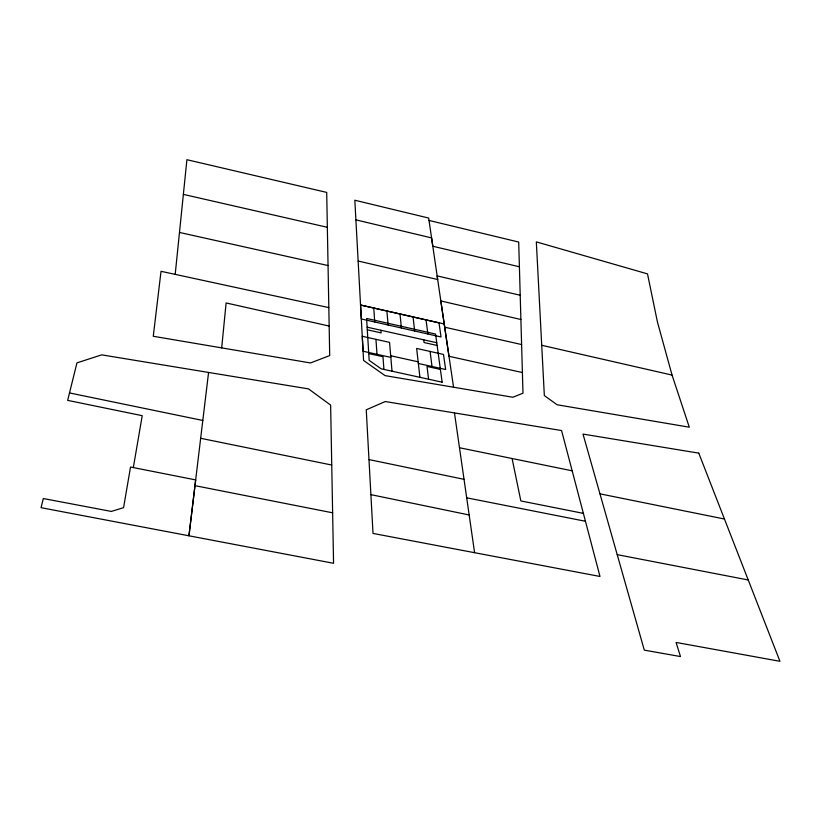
<?xml version="1.0" encoding="UTF-8"?>
<svg xmlns="http://www.w3.org/2000/svg" width="821" height="821" viewBox="0 0 821 821"><rect width="100%" height="100%" fill="white"/><g stroke="black" fill="none" stroke-linecap="round" stroke-linejoin="round"><path stroke-width="1.23" d="M221.691 347.899L226.103 302.949L329.159 326.06M175.191 274.378L186.911 159.695L326.707 192.412L329.703 355.575L310.461 362.954L153.27 336.271L161.029 271.31L328.821 307.608M133.33 467.58L142.228 415.683L67.661 400.371L76.958 362.872L101.691 354.857L308.522 388.897L330.637 405.112L333.562 563.288L41.05 507.686L43.318 498.532L111.369 511.432L123.581 507.635L130.529 467.026L195.675 479.916L188.953 535.805L208.575 372.447M474.589 552.697L373.011 533.424L366.258 409.812L385.254 401.531L561.574 430.553L599.987 576.465L474.589 552.697L454.475 412.922M617.218 554.647L748.188 579.975M466.687 497.824L585.445 521.263M194.988 485.663L332.659 512.817M583.372 513.371L520.853 500.943L512.088 458.508M599.966 493.842L724.368 519.005M459.483 447.743L572.165 470.813M200.663 438.291L331.746 465.035M69.498 392.931L202.808 420.475M368.978 459.575L464.039 479.331M370.897 494.642L469.16 514.972M522.402 372.549L448.964 356.273L440.826 300.938L520.894 319.502M390.704 355.75L418.166 361.825M390.837 357.381L363.108 351.244L362.277 336.282L389.554 342.378L392.017 371.195M418.351 363.477L445.639 369.512L443.504 354.436L416.637 348.432L419.921 377.321M368.752 353.564L382.966 356.704L383.93 369.419M440.395 369.409L427.012 366.453L428.583 379.22M179.481 232.446L328.051 265.552M367.131 327.169L436.762 342.737M444.684 327.199L521.602 344.543M367.285 329.785L381.139 332.895L380.934 330.258M437.131 345.467L424.088 342.542L423.749 339.832M360.552 305.022L439.019 322.889L441.021 336.959L361.332 318.959L360.552 305.022L444.223 323.967L453.561 387.225M183.37 194.382L327.353 227.304M541.727 345.292L672.05 375.084L689.301 427.197L557.09 404.763L544.344 395.568L536.329 241.887L647.502 273.886L657.436 321.996L672.05 375.084M520.206 295.252L437.141 275.897L444.223 323.967M358.151 261.027L437.685 279.53L428.665 218.047L354.826 200.232L363.57 360.46L385.07 375.618L512.858 397.261L522.987 393.187L518.698 242.051L429.014 220.449M519.395 266.794L432.8 246.238L431.589 237.916L355.904 219.854M426.068 319.944L427.864 333.983M430.091 351.439L432.02 366.494M413.066 316.978L414.656 331.007M400.012 314.002L401.397 328.01M386.907 311.026L388.097 325.003M373.76 308.029L374.735 321.986M375.946 339.34L377.003 354.323M698.763 453.141L583.013 434.083L644.29 650.129L680.476 656.554L676.063 642.433L779.95 661.305L698.763 453.141M442.139 382.186L381.149 368.814L369.173 360.378L366.597 318.445L435.571 334.044L442.139 382.186"/></g></svg>
